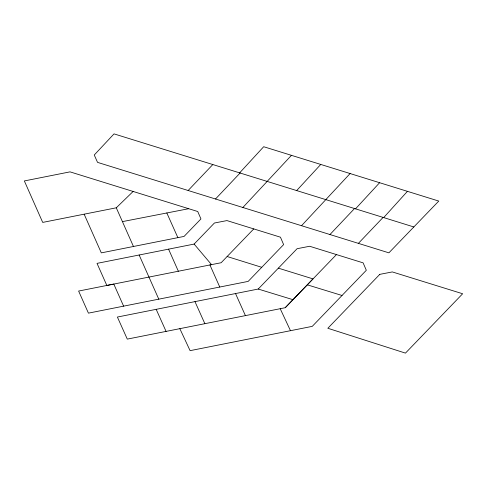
<?xml version="1.0" encoding="UTF-8"?>
<svg xmlns="http://www.w3.org/2000/svg" width="487" height="487" viewBox="0 0 487 487"><rect width="100%" height="100%" fill="white"/><g stroke="black" fill="none" stroke-linecap="round" stroke-linejoin="round"><path stroke-width="0.73" d="M407.43 191.348L383.683 217.586L114.037 133.882L94.259 154.994L97.546 162.372L388.894 252.838L438.781 201.076L263.686 146.721L239.641 172.873M291.451 155.341L242.855 207.499M296.656 190.575L320.756 164.442M355.522 208.844L379.617 182.71M350.104 173.549L301.52 225.718M215.498 199.006L240.091 173.013M329.955 234.545L354.53 208.539M188.134 190.508L212.825 164.551M358.389 243.372L383.111 217.409L413.834 226.96M194.124 244.072L211.535 264.636L106.842 285.455L97.023 263.376L194.124 244.072L214.414 223.016L226.948 220.587L280.451 237.193L283.629 244.608L248.175 281.389L88.433 313.141L78.614 291.056L113.794 284.073L123.613 306.159M253.757 228.908L221.135 262.73L209.915 264.952L219.759 287.038M336.45 254.585L285.242 307.705L127.284 339.11L117.391 317.049L258.226 289.041L297.094 248.711L309.659 246.264L363.113 262.858L366.321 270.273L312.252 326.363L190.094 350.658L179.831 328.664M285.242 307.705L313.013 278.893L278.369 268.148M84.178 214.25L101.314 252.875L184.074 236.414L200.942 218.931L197.74 211.516L70.018 171.862L24.35 180.939L42.704 222.407L116.283 207.797L133.121 191.458M122.42 221.622L188.694 208.71M258.226 289.041L292.967 299.688M307.291 284.828L342.02 295.481M227.131 256.515L261.744 267.308M280.208 308.703L290.477 330.691M235.525 293.558L245.418 315.625M166.822 212.965L177.883 237.656M194.964 301.623L204.857 323.685M156.181 309.336L166.073 331.397M168.563 249.149L178.352 271.235M139.142 254.999L158.78 299.158M116.283 207.797L133.462 246.483M379.787 274.358L327.83 328.268L405.458 353.118L462.65 293.752L392.321 271.929L379.787 274.358"/></g></svg>
